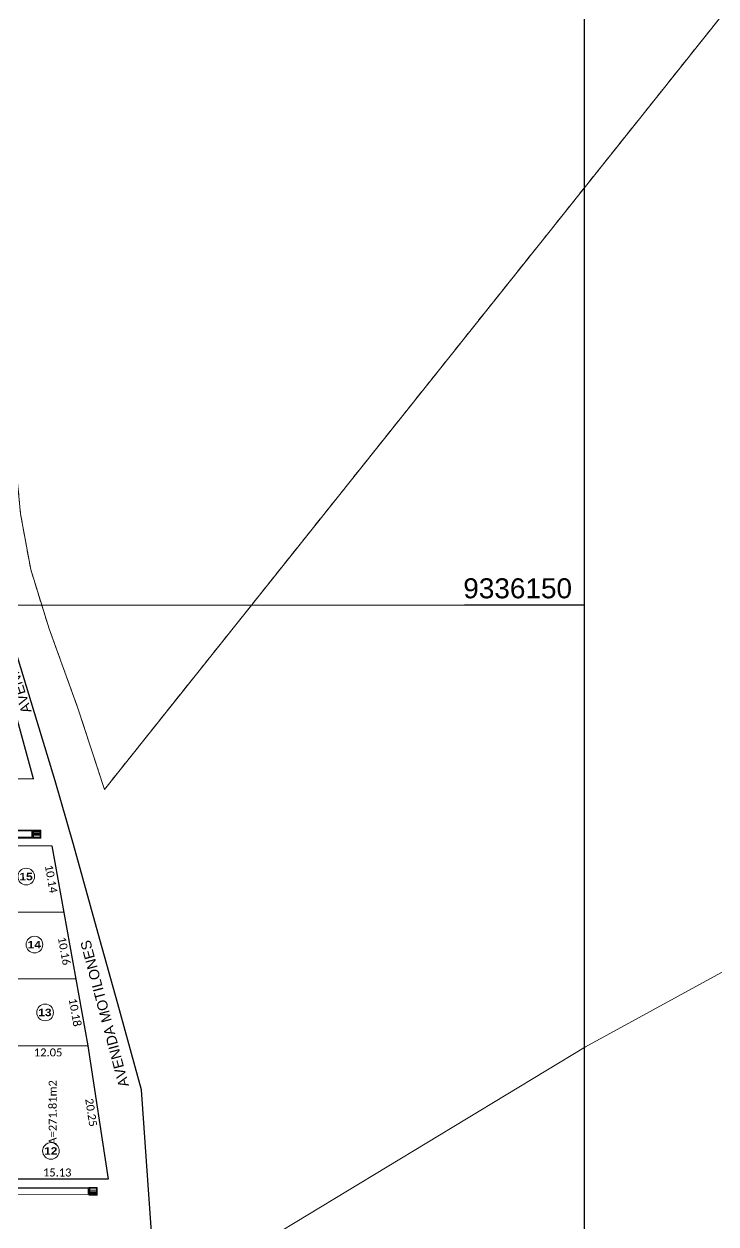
# Model space of a CAD drawing. Header units: inches. Extents: x 0 to 280406, y 0 to 9336832.
# Drawn here: x 279911.4 to 280015.2, y 9336057.2 to 9336237.2 of the extents above; entities that cross this region are included whole.
import ezdxf
from ezdxf.enums import TextEntityAlignment as Align

# ---------------------------------------------------------------- set-up
doc = ezdxf.new("R2010")
doc.units = ezdxf.units.IN
doc.header["$MEASUREMENT"] = 0
doc.linetypes.add('ACAD_ISO04W100', pattern=[30, 24, -3, 0, -3])
doc.linetypes.add('DASHED2', pattern=[0.375, 0.25, -0.125])
for name, color, linetype in [('CENTRO', 6, 'Continuous'), ('COORD', 7, 'Continuous'), ('Cotas', 7, 'Continuous'), ('GRILLA', 7, 'Continuous')]:
    doc.layers.add(name, color=color, linetype=linetype)
for name, color, linetype, lineweight in [('circulos', 7, 'Continuous', 15), ('corte vias', 21, 'ACAD_ISO04W100', 0), ('LOTES', 1, 'Continuous', 30), ('manzanas', 5, 'Continuous', 30), ('MANZANAS-ORIGINALES', 147, 'Continuous', 9), ('MATRIZ', 5, 'Continuous', 30), ('nombre de calles', 30, 'Continuous', 30), ('numero lote', 7, 'Continuous', 20)]:
    doc.layers.add(name, color=color, linetype=linetype, lineweight=lineweight)
doc.styles.add('Legend', font='calibri.ttf')
doc.styles.add('SAMUEL', font='')
doc.styles.get("Standard").update_dxf_attribs({"font": 'arial.ttf'})
doc.styles.get('SAMUEL').set_extended_font_data('Arial Black')
doc.dimstyles.get("Standard").update_dxf_attribs({"dimtxt": 0.18, "dimasz": 0.18, "dimexe": 0.18, "dimexo": 0.0625, "dimgap": 0.09, "dimtad": 0, "dimtih": 1, "dimtoh": 1, "dimdec": 4, "dimzin": 0, "dimdsep": 46, "dimtxsty": 'Standard', "dimcen": 0.09, "dimadec": 0, "dimazin": 0, "dimtfac": 1, "dimtdec": 4, "dimtofl": 0, "dimtmove": 0, "dimatfit": 3, "dimfxl": 1, "dimtolj": 1, "dimtzin": 0, "dimarcsym": 0})

# ---------------------------------------------------------------- blocks, each defined once
blk = doc.blocks.new('*D22')
at = {"layer": 'COORD', "color": 0, "lineweight": -2, "transparency": 16777216}
blk.add_line((279995.36, 9336150), (279977.48, 9336150), dxfattribs=at)
at = {"layer": 'Defpoints', "color": 0, "transparency": 16777216}
for p in [(279994.42, 9336150), (279995.42, 9336150), (0, 0)]:
    blk.add_point(p, dxfattribs=at)
at = {"layer": 'COORD', "color": 0, "lineweight": 0, "transparency": 16777216, "insert": (279985.45, 9336152.53), "char_height": 3, "attachment_point": 5}
blk.add_mtext('\\A1;9336150', dxfattribs=at)
blk = doc.blocks.new('*D24')
at = {"layer": 'COORD', "color": 0, "lineweight": -2, "transparency": 16777216}
blk.add_line((279995.36, 9336300), (279977.48, 9336300), dxfattribs=at)
at = {"layer": 'Defpoints', "color": 0, "transparency": 16777216}
for p in [(279994.42, 9336300), (279995.42, 9336300), (0, 0)]:
    blk.add_point(p, dxfattribs=at)
at = {"layer": 'COORD', "color": 0, "lineweight": 0, "transparency": 16777216, "insert": (279985.45, 9336302.53), "char_height": 3, "attachment_point": 5}
blk.add_mtext('\\A1;9336300', dxfattribs=at)
blk = doc.blocks.new('*D26')
at = {"layer": 'COORD', "color": 0, "lineweight": -2, "transparency": 16777216}
blk.add_line((279995.36, 9336450), (279977.48, 9336450), dxfattribs=at)
at = {"layer": 'Defpoints', "color": 0, "transparency": 16777216}
for p in [(279994.42, 9336450), (279995.42, 9336450), (0, 0)]:
    blk.add_point(p, dxfattribs=at)
at = {"layer": 'COORD', "color": 0, "lineweight": 0, "transparency": 16777216, "insert": (279985.45, 9336452.53), "char_height": 3, "attachment_point": 5}
blk.add_mtext('\\A1;9336450', dxfattribs=at)
blk = doc.blocks.new('*D28')
at = {"layer": 'COORD', "color": 0, "lineweight": -2, "transparency": 16777216}
blk.add_line((279995.36, 9336600), (279977.48, 9336600), dxfattribs=at)
at = {"layer": 'Defpoints', "color": 0, "transparency": 16777216}
for p in [(279994.42, 9336600), (279995.42, 9336600), (0, 0)]:
    blk.add_point(p, dxfattribs=at)
at = {"layer": 'COORD', "color": 0, "lineweight": 0, "transparency": 16777216, "insert": (279985.45, 9336602.53), "char_height": 3, "attachment_point": 5}
blk.add_mtext('\\A1;9336600', dxfattribs=at)

msp = doc.modelspace()

# ---------------------------------------------------------------- linework, layer by layer
at = {"layer": 'CENTRO', "color": 0, "lineweight": 5}
for points in [[(279877.97, 9336252.4), (279882.78, 9336235.66), (279886.31, 9336224.02), (279889.6, 9336214.89), (279894.67, 9336205.01), (279902.01, 9336195.12), (279905.55, 9336188.78), (279908.84, 9336178.65), (279910.11, 9336171.55), (279910.87, 9336163.71), (279912.39, 9336155.35), (279915.16, 9336146.47), (279919.47, 9336134.56), (279923.46, 9336122.4), (280188.69, 9336454.75)], [(280406.09, 9336263.07), (280404.94, 9336261.9), (280402.26, 9336258.85), (280396.27, 9336255.91), (280392.76, 9336254.45), (280065.97, 9336121.46), (280019.67, 9336096.95), (279995.63, 9336083.81), (279948.04, 9336054.99), (279937.72, 9336046.76), (279945.13, 9335959.41), (279951.71, 9335950.11), (279958.15, 9335941.33), (279963.95, 9335935), (279970.15, 9335930.05), (279975.7, 9335925.31), (279980.87, 9335917.64), (279988.2, 9335902.77), (279991.55, 9335895.9), (279996.56, 9335888.56), (280007.65, 9335870.81), (280016.57, 9335856.65), (280020.72, 9335848.72), (280025.45, 9335834.31)]]:
    msp.add_lwpolyline(points, dxfattribs=at)
at = {"layer": 'CENTRO', "color": 0, "linetype": 'DASHED2', "lineweight": 5, "ltscale": 5}
msp.add_lwpolyline([(279877.97, 9336252.4), (279882.78, 9336235.66), (279886.31, 9336224.02), (279889.6, 9336214.89), (279894.67, 9336205.01), (279902.01, 9336195.12), (279905.55, 9336188.78), (279908.84, 9336178.65), (279910.11, 9336171.55), (279910.87, 9336163.71), (279912.39, 9336155.35), (279915.16, 9336146.47), (279919.47, 9336134.56), (279923.46, 9336122.4), (280188.69, 9336454.75)], dxfattribs=at)
at = {"layer": 'circulos', "color": 250}
for centre in [(279911.71, 9336109.32), (279912.95, 9336099.11), (279914.55, 9336088.94), (279915.43, 9336068.17)]:
    msp.add_circle(centre, 1.25, dxfattribs=at)
at = {"layer": 'corte vias', "lineweight": 20}
for p, q in [((279921.15, 9336061.5), (279921.15, 9336062.71)), ((279921.15, 9336062.71), (279922.35, 9336062.71)), ((279922.35, 9336062.71), (279922.35, 9336061.5))]:
    msp.add_line(p, q, dxfattribs=at)
msp.add_lwpolyline([(279912.73, 9336116.3), (279912.73, 9336115.09), (279913.93, 9336115.08), (279913.93, 9336116.29)], dxfattribs=at)
at = {"layer": 'GRILLA', "lineweight": 0}
msp.add_line((279422.77, 9336150), (279995.42, 9336150), dxfattribs=at)
at = {"layer": 'LOTES', "lineweight": 13, "flags": 128}
for points in [[(279907.31, 9336143.97), (279900.97, 9336143.98), (279900.95, 9336123.98), (279912.81, 9336123.96)], [(279892.94, 9336113.98), (279915.57, 9336113.95), (279917.36, 9336103.97), (279892.92, 9336103.98)], [(279892.92, 9336103.98), (279917.36, 9336103.97), (279919.15, 9336093.97), (279892.91, 9336093.98)], [(279892.9, 9336083.98), (279920.95, 9336083.94), (279919.15, 9336093.97), (279892.91, 9336093.98)], [(279920.95, 9336083.94), (279908.9, 9336083.96), (279908.87, 9336063.96), (279924, 9336063.93)]]:
    msp.add_lwpolyline(points, close=True, dxfattribs=at)
at = {"layer": 'manzanas'}
for points in [[(279422.77, 9336628.63), (279995.42, 9336628.63), (279995.42, 9335879.51), (279422.77, 9335879.51)], [(279801.01, 9336174.1), (279800.95, 9336124.1), (279912.81, 9336123.96), (279907.31, 9336143.97), (279904.55, 9336153.99), (279901.8, 9336163.99), (279899.05, 9336174)]]:
    msp.add_lwpolyline(points, close=True, dxfattribs=at)
msp.add_lwpolyline([(279800.88, 9336064.09), (279800.94, 9336114.09), (279820.94, 9336114.06), (279892.94, 9336113.98), (279915.57, 9336113.95), (279920.95, 9336083.94), (279924, 9336063.93), (279908.87, 9336063.96)], dxfattribs=at)
at = {"layer": 'MANZANAS-ORIGINALES'}
for p, q in [((279801, 9336116.43), (279913.93, 9336116.29)), ((279803.59, 9336115.21), (279912.73, 9336115.09)), ((279803.75, 9336116.28), (279912.58, 9336116.15)), ((279803.75, 9336115.37), (279912.58, 9336115.24)), ((279912.58, 9336116.15), (279912.58, 9336115.24)), ((279912.73, 9336116.3), (279912.73, 9336115.09)), ((279912.83, 9336116.27), (279913.83, 9336116.27)), ((279912.83, 9336116.19), (279913.83, 9336116.19)), ((279912.83, 9336116.09), (279913.83, 9336116.09)), ((279912.83, 9336115.96), (279913.83, 9336115.96)), ((279912.83, 9336115.8), (279913.83, 9336115.79)), ((279912.83, 9336115.62), (279913.83, 9336115.62)), ((279912.83, 9336115.42), (279913.83, 9336115.42)), ((279803.54, 9336062.87), (279921.15, 9336062.71)), ((279921.15, 9336062.71), (279921.15, 9336061.51)), ((279921.25, 9336061.5), (279921.25, 9336062.61)), ((279921.25, 9336062.61), (279922.25, 9336062.61)), ((279922.25, 9336062.61), (279922.25, 9336061.5)), ((279921.25, 9336062.29), (279922.25, 9336062.29)), ((279921.25, 9336062.05), (279922.25, 9336062.05)), ((279921.25, 9336061.91), (279922.25, 9336061.91)), ((279921.25, 9336061.77), (279922.25, 9336061.77)), ((279921.25, 9336061.69), (279922.25, 9336061.69)), ((279921.25, 9336061.61), (279922.25, 9336061.61)), ((279921.25, 9336061.53), (279922.25, 9336061.53))]:
    msp.add_line(p, q, dxfattribs=at)
msp.add_lwpolyline([(279912.83, 9336116.3), (279912.83, 9336115.19), (279913.83, 9336115.18), (279913.83, 9336116.29)], dxfattribs=at)
msp.add_lwpolyline([(279921, 9336061.66), (279921, 9336062.56), (279803.69, 9336062.7), (279803.68, 9336061.8)], close=True, dxfattribs=at)
at = {"layer": 'MATRIZ'}
msp.add_lwpolyline([(279554.87, 9336261.67), (279537.78, 9336157.13), (279536.85, 9336148.55), (279533.04, 9336137.17), (279485.13, 9336008.96), (279505.68, 9335885.64), (279928.08, 9336052.89), (279930.66, 9336053.91), (279929.98, 9336063.81), (279929.02, 9336077.36), (279925.44, 9336090.25), (279922.76, 9336099.9), (279918.82, 9336114.11), (279916.07, 9336123.68), (279909.35, 9336145.72), (279904.45, 9336161.83), (279902.48, 9336174.63), (279902.28, 9336182.03), (279895.9, 9336192.52), (279888.52, 9336202.46), (279883.3, 9336212.63), (279880.24, 9336221.92), (279877.23, 9336231.11), (279875.21, 9336237.79)], dxfattribs=at)

# ---------------------------------------------------------------- texts
at = {"layer": 'Cotas', "style": 'Legend'}
for s, rotation, p in [('10.14', 280.1571, (279915.47, 9336108.96)), ('10.18', 280.1471, (279919.05, 9336088.95)), ('12.05', 359.9307, (279915, 9336082.95)), ('A=271.81m2', 90, (279915.68, 9336073.95)), ('20.25', 278.6753, (279921.47, 9336073.94)), ('15.13', 359.8893, (279916.36, 9336064.94))]:
    msp.add_text(s, height=1.2, rotation=rotation, dxfattribs=at).set_placement(p, align=Align.MIDDLE_CENTER)
msp.add_text('10.16', height=1.2, rotation=280.1571, dxfattribs=at).set_placement((279917.45, 9336098.16), align=Align.MIDDLE)
at = {"layer": 'nombre de calles', "color": 0}
for rotation, p in [(107.766, (279912.54, 9336134.09)), (104.9232, (279927.15, 9336077.97))]:
    msp.add_text('AVENIDA MOTILONES', height=1.54, rotation=rotation, dxfattribs=at).set_placement(p)
at = {"layer": 'numero lote', "color": 0, "lineweight": 9, "style": 'SAMUEL'}
for s, p in [('15', (279911.69, 9336108.76)), ('14', (279912.93, 9336098.55)), ('13', (279914.52, 9336088.38)), ('12', (279915.4, 9336067.61))]:
    msp.add_text(s, height=1.122, rotation=0.2127, dxfattribs=at).set_placement(p, align=Align.CENTER)

# ---------------------------------------------------------------- dimensions: what is measured, and where the dimension line sits
at = {"layer": 'COORD', "lineweight": 0}
for feature_location, picture, middle in [((279995.42, 9336600), '*D28', (279985.45, 9336602.53)), ((279995.42, 9336450), '*D26', (279985.45, 9336452.53)), ((279995.42, 9336300), '*D24', (279985.45, 9336302.53)), ((279995.42, 9336150), '*D22', (279985.45, 9336152.53))]:
    dim = msp.add_ordinate_dim(feature_location=feature_location, offset=(-1, 0), dtype=0, origin=(0, 0), dimstyle='Standard', override={"dimtxt": 3, "dimgap": 1, "dimtad": 1, "dimdec": 0}, dxfattribs=at)
    dim.commit()
    dim.dimension.update_dxf_attribs({"geometry": picture, "text_midpoint": middle})

doc.saveas('drawing.dxf')
